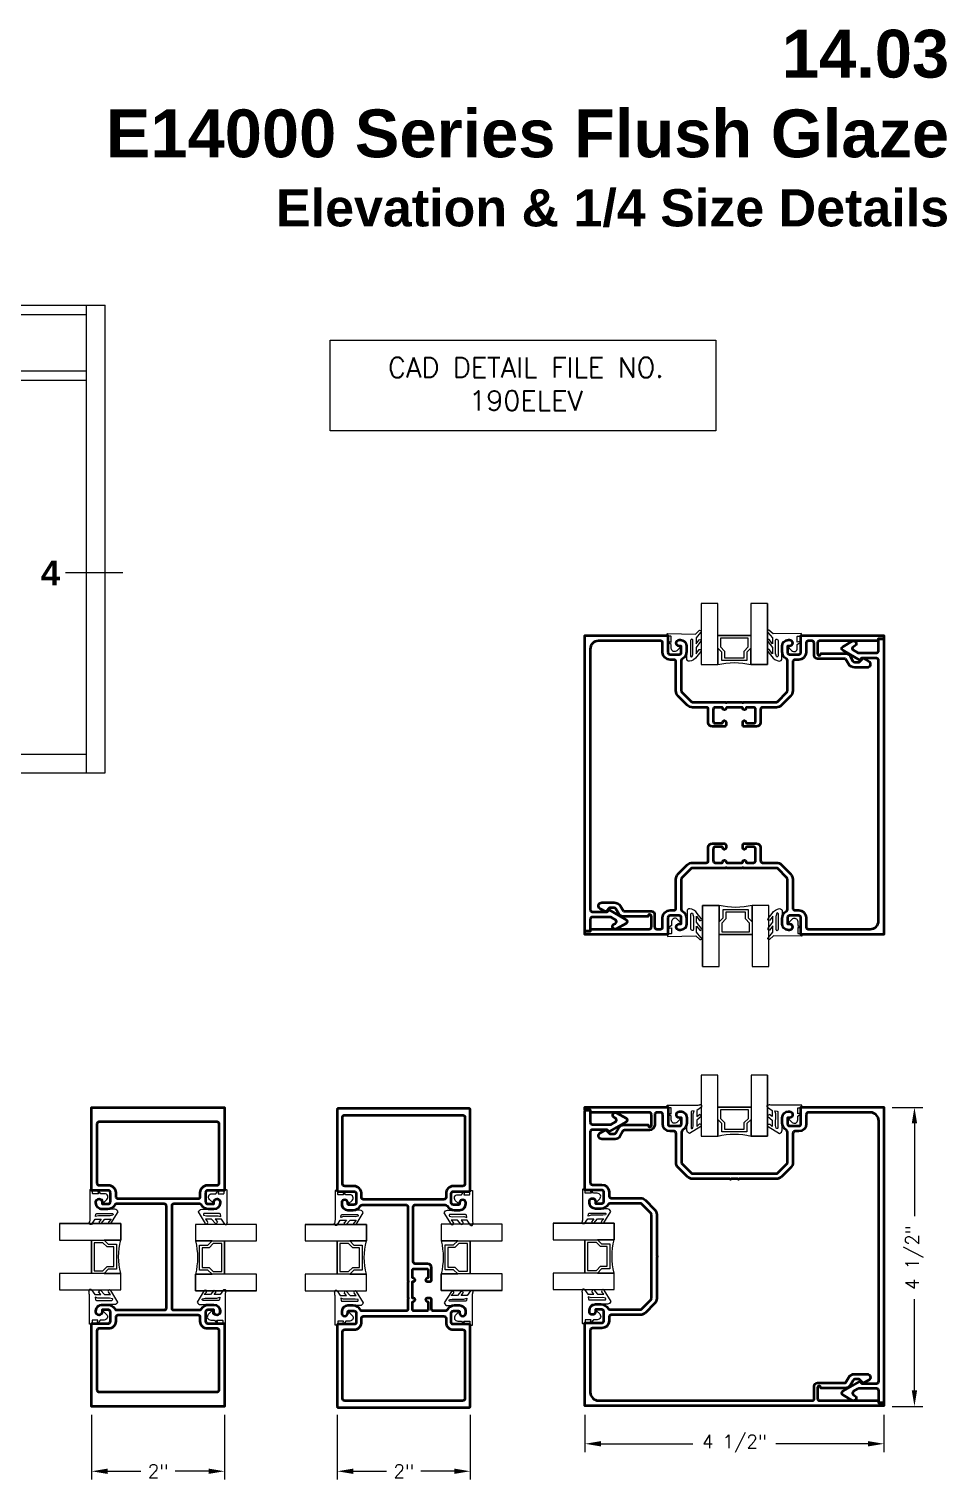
# Model space of a CAD drawing. Extents: x 0 to 63.4, y 0 to 11.8.
# Drawn here: x 3.91 to 7.37, y 5.76 to 11.22 of the extents above; entities that cross this region are included whole.
import ezdxf
from ezdxf.enums import TextEntityAlignment as Align

# ---------------------------------------------------------------- set-up
doc = ezdxf.new("R2010")
doc.units = 0
doc.header["$MEASUREMENT"] = 0
doc.layers.get('Defpoints').update_dxf_attribs({"linetype": 'CONTINUOUS'})
for name, color, linetype in [('R-Anno-Dims', 3, 'CONTINUOUS'), ('R-Anno-Text', 6, 'CONTINUOUS'), ('R-Det2', 2, 'CONTINUOUS'), ('R-Otln', 1, 'CONTINUOUS'), ('R-Pat1', 5, 'CONTINUOUS'), ('TITLE', 7, 'CONTINUOUS')]:
    doc.layers.add(name, color=color, linetype=linetype)
doc.styles.get("Standard").update_dxf_attribs({"font": 'simplex'})
doc.styles.add('style1', font='arialbd.ttf')
doc.dimstyles.new('1-4size', dxfattribs={"dimtxt": 0.05, "dimasz": 0.06, "dimexe": 0.03125, "dimexo": 0.03125, "dimgap": 0.03125, "dimtad": 0, "dimdec": 5, "dimlfac": 4, "dimzin": 4, "dimdsep": 46, "dimlunit": 5, "dimtxsty": 'Standard', "dimcen": 0, "dimclrd": 256, "dimclre": 256, "dimclrt": 256, "dimadec": 0, "dimazin": 1, "dimtfac": 1, "dimtdec": 5, "dimtofl": 0, "dimtmove": 0, "dimatfit": 3, "dimfxl": 1, "dimfrac": 2, "dimtolj": 1, "dimtzin": 4, "dimarcsym": 0})

# ---------------------------------------------------------------- blocks, each defined once
blk = doc.blocks.new('*D181')
at = {"layer": 'Defpoints', "color": 0, "transparency": 16777216}
for p in [(5.0729, 6.0359), (5.5729, 6.0359), (5.5729, 5.7917)]:
    blk.add_point(p, dxfattribs=at)
at = {"layer": 'R-Anno-Dims', "lineweight": -2, "transparency": 16777216}
for p, q in [((5.0729, 6.0046), (5.0729, 5.7604)), ((5.5729, 6.0046), (5.5729, 5.7604)), ((5.1329, 5.7917), (5.2583, 5.7917)), ((5.5129, 5.7917), (5.3875, 5.7917))]:
    blk.add_line(p, q, dxfattribs=at)
at = {"layer": 'R-Anno-Dims', "transparency": 16777216}
for points in [[(5.1329, 5.8017), (5.1329, 5.7817), (5.0729, 5.7917)], [(5.5129, 5.8017), (5.5129, 5.7817), (5.5729, 5.7917)]]:
    blk.add_solid(points, dxfattribs=at)
at = {"layer": 'R-Anno-Dims', "transparency": 16777216, "insert": (5.3229, 5.7917), "char_height": 0.05, "attachment_point": 5}
blk.add_mtext('\\A1;2"', dxfattribs=at)
blk = doc.blocks.new('*D182')
at = {"layer": 'Defpoints', "color": 0, "transparency": 16777216}
for p in [(4.1485, 6.0359), (4.6485, 6.0359), (4.6485, 5.7917)]:
    blk.add_point(p, dxfattribs=at)
at = {"layer": 'R-Anno-Dims', "lineweight": -2, "transparency": 16777216}
for p, q in [((4.1485, 6.0046), (4.1485, 5.7604)), ((4.6485, 6.0046), (4.6485, 5.7604)), ((4.2085, 5.7917), (4.334, 5.7917)), ((4.5885, 5.7917), (4.4631, 5.7917))]:
    blk.add_line(p, q, dxfattribs=at)
at = {"layer": 'R-Anno-Dims', "transparency": 16777216}
for points in [[(4.2085, 5.8017), (4.2085, 5.7817), (4.1485, 5.7917)], [(4.5885, 5.8017), (4.5885, 5.7817), (4.6485, 5.7917)]]:
    blk.add_solid(points, dxfattribs=at)
at = {"layer": 'R-Anno-Dims', "transparency": 16777216, "insert": (4.3985, 5.7917), "char_height": 0.05, "attachment_point": 5}
blk.add_mtext('\\A1;2"', dxfattribs=at)
blk = doc.blocks.new('*D189')
at = {"layer": 'Defpoints', "color": 0, "transparency": 16777216}
for p in [(7.1294, 7.1609), (7.2443, 7.1609), (7.1294, 6.0359)]:
    blk.add_point(p, dxfattribs=at)
at = {"layer": 'R-Anno-Dims', "lineweight": -2, "transparency": 16777216}
for p, q in [((7.1607, 7.1609), (7.2755, 7.1609)), ((7.2443, 7.1009), (7.2443, 6.7522)), ((7.2443, 6.0959), (7.2443, 6.4397)), ((7.1607, 6.0359), (7.2755, 6.0359))]:
    blk.add_line(p, q, dxfattribs=at)
at = {"layer": 'R-Anno-Dims', "transparency": 16777216}
for points in [[(7.2343, 7.1009), (7.2543, 7.1009), (7.2443, 7.1609)], [(7.2343, 6.0959), (7.2543, 6.0959), (7.2443, 6.0359)]]:
    blk.add_solid(points, dxfattribs=at)
at = {"layer": 'R-Anno-Dims', "transparency": 16777216, "insert": (7.2443, 6.5959), "char_height": 0.05, "attachment_point": 5, "rotation": 90}
blk.add_mtext('\\A1;4 1/2"', dxfattribs=at)
blk = doc.blocks.new('*D190')
at = {"layer": 'Defpoints', "color": 0, "transparency": 16777216}
for p in [(6.0047, 6.0359), (7.1294, 6.0359), (7.1294, 5.8951)]:
    blk.add_point(p, dxfattribs=at)
at = {"layer": 'R-Anno-Dims', "lineweight": -2, "transparency": 16777216}
for p, q in [((6.0047, 6.0046), (6.0047, 5.8639)), ((7.1294, 6.0046), (7.1294, 5.8639)), ((6.0647, 5.8951), (6.4108, 5.8951)), ((7.0694, 5.8951), (6.7233, 5.8951))]:
    blk.add_line(p, q, dxfattribs=at)
at = {"layer": 'R-Anno-Dims', "transparency": 16777216}
for points in [[(6.0647, 5.9051), (6.0647, 5.8851), (6.0047, 5.8951)], [(7.0694, 5.9051), (7.0694, 5.8851), (7.1294, 5.8951)]]:
    blk.add_solid(points, dxfattribs=at)
at = {"layer": 'R-Anno-Dims', "transparency": 16777216, "insert": (6.5671, 5.8951), "char_height": 0.05, "attachment_point": 5}
blk.add_mtext('\\A1;4 1/2"', dxfattribs=at)
blk = doc.blocks.new('Door elevation')
at = {"layer": 'R-Otln'}
for p, q in [((101.0679, -1.628), (101.0679, 0.132)), ((101.0679, 0.132), (104.4078, 0.132)), ((101.1031, -1.628), (101.1031, 0.132)), ((101.9117, -1.628), (101.9117, 0.132)), ((101.9469, -1.628), (101.9469, 0.132)), ((102.7906, -1.628), (102.7906, 0.132)), ((102.8258, -1.628), (102.8258, 0.132)), ((103.4586, -1.628), (103.4586, 0.132)), ((103.4937, -1.628), (103.4937, 0.132)), ((104.3375, -1.628), (104.3375, 0.132)), ((104.4078, -1.628), (104.4078, 0.132)), ((101.1031, 0.0968), (101.9117, 0.0968)), ((101.9469, 0.0968), (102.7906, 0.0968)), ((102.8258, 0.0968), (103.4586, 0.0968)), ((103.4937, 0.0968), (104.3375, 0.0968)), ((101.1031, -0.1141), (101.9117, -0.1141)), ((101.1031, -0.1493), (101.9117, -0.1493)), ((101.9469, -0.1141), (102.7906, -0.1141)), ((101.9469, -0.1493), (102.7906, -0.1493)), ((102.8258, -0.1141), (103.4586, -0.1141)), ((102.8258, -0.1493), (103.4586, -0.1493)), ((102.828, -0.1515), (103.4575, -0.1515)), ((102.828, -1.628), (102.828, -0.1515)), ((102.8653, -1.628), (102.8653, -0.1515)), ((103.4201, -0.7964), (103.4201, -0.1515)), ((103.4575, -1.628), (103.4575, -0.1515)), ((103.4937, -0.1141), (104.3375, -0.1141)), ((103.4937, -0.1493), (104.3375, -0.1493)), ((102.8653, -0.1888), (103.4201, -0.1888)), ((102.8741, -1.5577), (102.8741, -0.1888)), ((102.8741, -0.1976), (103.4113, -0.1976)), ((103.4113, -0.7964), (103.4113, -0.1888)), ((103.4388, -0.7964), (103.4036, -0.7964)), ((103.4388, -0.8139), (103.4036, -0.8139)), ((103.4113, -0.937), (103.4113, -0.8139)), ((103.4201, -0.937), (103.4201, -0.8139)), ((103.3773, -0.8227), (103.3773, -0.9282)), ((103.3948, -0.8227), (103.3948, -0.9282)), ((103.4388, -0.937), (103.4036, -0.937)), ((103.4388, -0.9546), (103.4036, -0.9546)), ((103.4113, -1.5577), (103.4113, -0.9546)), ((103.4201, -1.628), (103.4201, -0.9546)), ((102.8653, -1.5577), (103.4201, -1.5577)), ((102.8741, -1.5489), (103.4113, -1.5489)), ((103.4937, -1.5577), (104.3375, -1.5577)), ((101.0679, -1.628), (102.8258, -1.628)), ((101.1031, -1.5929), (101.9117, -1.5929)), ((101.9469, -1.5929), (102.7906, -1.5929)), ((102.828, -1.628), (103.4575, -1.628)), ((103.4586, -1.628), (104.4078, -1.628))]:
    blk.add_line(p, q, dxfattribs=at)
for centre, radius, start, end in [((103.4036, -0.8227), 0.0264, 90, 180), ((103.4036, -0.8227), 0.00879, 90, 180), ((103.4388, -0.8051), 0.00879, 270, 90), ((103.4036, -0.9282), 0.0264, 180, 270), ((103.4036, -0.9282), 0.00879, 180, 270), ((103.4388, -0.9458), 0.00879, 270, 90)]:
    blk.add_arc(centre, radius, start, end, dxfattribs=at)
blk = doc.blocks.new('P2728 compress')
at = {"layer": 'R-Det2'}
blk.add_lwpolyline([(176.266, 42.927), (176.372, 42.753, -0.301952), (176.324, 42.713), (176.124, 42.713, 0.414214), (176.044, 42.633), (176.044, 42.594, 0.388879), (176.081, 42.554), (176.097, 42.553, 0.440011), (176.14, 42.593), (176.14, 42.607, -0.668179), (176.157, 42.614), (176.206, 42.566, -0.668179), (176.17, 42.48), (176.111, 42.48), (176.083, 42.441, -0.836323), (176.069, 42.447), (176.078, 42.48), (175.994, 42.48, 0.414214), (175.988, 42.474), (175.988, 42.424, -0.414214), (175.982, 42.418), (175.954, 42.418, -0.414214), (175.948, 42.424), (175.948, 42.862, 0.083245), (175.94, 42.911), (175.94, 42.911)], format="xyb", dxfattribs=at)
for points in [[(175.978, 42.937), (176.028, 42.864), (176.119, 42.864), (176.088, 42.905)], [(176.117, 42.931), (176.175, 42.864), (176.267, 42.864), (176.235, 42.902)]]:
    blk.add_lwpolyline(points, dxfattribs=at)
at = {"layer": 'R-Det2', "lineweight": 25}
blk.add_lwpolyline([(176.039, 42.79, 0.372312), (176.054, 42.778), (176.284, 42.778, 0.668179), (176.295, 42.803), (176.252, 42.812), (176.078, 42.811), (176.034, 42.824)], format="xyb", close=True, dxfattribs=at)
at = {"layer": 'R-Det2', "ltscale": 0.1}
for centre, radius, start, end in [((175.962, 42.92), 0.0237, 22.2345, 202.2345), ((176.117, 42.901), 0.0297, 90, 171.5397), ((176.251, 42.914), 0.0199, 40.2978, 220.2978)]:
    blk.add_arc(centre, radius, start, end, dxfattribs=at)

msp = doc.modelspace()

# ---------------------------------------------------------------- linework, layer by layer
at = {"layer": 'R-Anno-Text'}
msp.add_line((4.266221, 9.173139), (4.0498867, 9.173139), dxfattribs=at)
msp.add_lwpolyline([(5.0459858, 10.0489984), (6.4974657, 10.0489984), (6.4974657, 9.7069356), (5.0459858, 9.7069356)], close=True, dxfattribs=at)
at = {"layer": 'R-Det2'}
for points in [[(6.6916196, 9.0571022), (6.6291196, 9.0571022), (6.6291196, 8.8273021), (6.6916196, 8.8273021), (6.6916196, 9.0571022), (6.6916196, 8.8273021), (6.6291196, 8.8273021), (6.6291196, 8.8898021), (6.6136196, 8.8743021), (6.6136196, 8.8430521), (6.5196196, 8.8430521), (6.5196196, 8.8743021), (6.5041196, 8.8898021), (6.5041196, 8.9368021), (6.6291196, 8.9368021), (6.5041196, 8.9368021), (6.5041196, 9.0571022), (6.4416196, 9.0571022), (6.4416196, 8.8273021), (6.5041196, 8.8273021), (6.5041196, 8.8898021), (6.5041196, 8.8273021, -0.123310184), (6.6291196, 8.8273021, 1.56900442)], [(6.4468184, 7.6915945), (6.5093184, 7.6915944), (6.5093184, 7.9213946), (6.4468184, 7.9213946), (6.4468184, 7.6915944), (6.4468184, 7.9213946), (6.5093184, 7.9213946), (6.5093184, 7.8588946), (6.5248184, 7.8743946), (6.5248184, 7.9056446), (6.6188184, 7.9056446), (6.6188184, 7.8743946), (6.6343184, 7.8588946), (6.6343184, 7.8118946), (6.5093184, 7.8118946), (6.6343184, 7.8118946), (6.6343184, 7.6915944), (6.6968184, 7.6915944), (6.6968184, 7.9213946), (6.6343184, 7.9213946), (6.6343184, 7.8588946), (6.6343184, 7.9213946, -0.123310184), (6.5093184, 7.9213946, 1.56900442)], [(6.6918684, 7.2826893), (6.6293684, 7.2826893), (6.6293684, 7.0528892), (6.6918684, 7.0528892), (6.6918684, 7.2826893), (6.6918684, 7.0528892), (6.6293684, 7.0528892), (6.6293684, 7.1153892), (6.6138684, 7.0998892), (6.6138684, 7.0686392), (6.5198684, 7.0686392), (6.5198684, 7.0998892), (6.5043684, 7.1153892), (6.5043684, 7.1623892), (6.6293684, 7.1623892), (6.5043684, 7.1623892), (6.5043684, 7.2826893), (6.4418684, 7.2826893), (6.4418684, 7.0528892), (6.5043684, 7.0528892), (6.5043684, 7.1153892), (6.5043684, 7.0528892, -0.123310184), (6.6293684, 7.0528892, 1.56900442)], [(4.0281178, 6.7239954), (4.0281178, 6.6614954), (4.2579179, 6.6614954), (4.2579179, 6.7239954), (4.0281178, 6.7239954), (4.2579179, 6.7239954), (4.2579179, 6.6614954), (4.1954179, 6.6614954), (4.2109179, 6.6459954), (4.2421679, 6.6459954), (4.2421679, 6.5519954), (4.2109179, 6.5519954), (4.1954179, 6.5364954), (4.1484179, 6.5364954), (4.1484179, 6.6614954), (4.1484179, 6.5364954), (4.0281178, 6.5364954), (4.0281178, 6.4739954), (4.2579179, 6.4739954), (4.2579179, 6.5364954), (4.1954179, 6.5364954), (4.2579179, 6.5364954, -0.123310184), (4.2579179, 6.6614954, 1.56900442)], [(4.768968, 6.4708354), (4.7689681, 6.5333354), (4.5391679, 6.5333354), (4.5391679, 6.4708354), (4.7689681, 6.4708354), (4.5391679, 6.4708354), (4.5391679, 6.5333354), (4.6016679, 6.5333354), (4.5861679, 6.5488354), (4.5549179, 6.5488354), (4.5549179, 6.6428354), (4.5861679, 6.6428354), (4.6016679, 6.6583354), (4.6486679, 6.6583354), (4.6486679, 6.5333354), (4.6486679, 6.6583354), (4.7689681, 6.6583354), (4.7689681, 6.7208354), (4.5391679, 6.7208354), (4.5391679, 6.6583354), (4.6016679, 6.6583354), (4.5391679, 6.6583354, -0.123310184), (4.5391679, 6.5333354, 1.56900442)], [(4.9524636, 6.7208351), (4.9524636, 6.6583351), (5.1822637, 6.6583351), (5.1822637, 6.7208351), (4.9524636, 6.7208351), (5.1822637, 6.7208351), (5.1822637, 6.6583351), (5.1197637, 6.6583351), (5.1352637, 6.6428351), (5.1665137, 6.6428351), (5.1665137, 6.5488351), (5.1352637, 6.5488351), (5.1197637, 6.5333351), (5.0727637, 6.5333351), (5.0727637, 6.6583351), (5.0727637, 6.5333351), (4.9524636, 6.5333351), (4.9524636, 6.4708351), (5.1822637, 6.4708351), (5.1822637, 6.5333351), (5.1197637, 6.5333351), (5.1822637, 6.5333351, -0.123310184), (5.1822637, 6.6583351, 1.56900442)], [(5.6933138, 6.4716533), (5.6933139, 6.5341533), (5.4635137, 6.5341533), (5.4635137, 6.4716533), (5.6933139, 6.4716533), (5.4635137, 6.4716533), (5.4635137, 6.5341533), (5.5260137, 6.5341533), (5.5105137, 6.5496533), (5.4792637, 6.5496533), (5.4792637, 6.6436533), (5.5105137, 6.6436533), (5.5260137, 6.6591533), (5.5730137, 6.6591533), (5.5730137, 6.5341533), (5.5730137, 6.6591533), (5.6933139, 6.6591533), (5.6933139, 6.7216533), (5.4635137, 6.7216533), (5.4635137, 6.6591533), (5.5260137, 6.6591533), (5.4635137, 6.6591533, -0.123310184), (5.4635137, 6.5341533, 1.56900442)], [(5.8844579, 6.7252778), (5.8844578, 6.6627778), (6.114258, 6.6627778), (6.114258, 6.7252778), (5.8844578, 6.7252778), (6.114258, 6.7252778), (6.114258, 6.6627778), (6.051758, 6.6627778), (6.067258, 6.6472778), (6.098508, 6.6472778), (6.098508, 6.5532778), (6.067258, 6.5532778), (6.051758, 6.5377778), (6.004758, 6.5377778), (6.004758, 6.6627778), (6.004758, 6.5377778), (5.8844578, 6.5377778), (5.8844578, 6.4752778), (6.114258, 6.4752778), (6.114258, 6.5377778), (6.051758, 6.5377778), (6.114258, 6.5377778, -0.123310184), (6.114258, 6.6627778, 1.56900442)]]:
    msp.add_lwpolyline(points, format="xyb", dxfattribs=at)
for points in [[(6.3574691, 8.8961485), (6.3609678, 8.8961485, -0.668178638), (6.3627356, 8.8918807), (6.35067, 8.8798151, -0.668178638), (6.3293311, 8.8886539), (6.3293311, 8.9033664), (6.3194224, 8.9104013, -0.836323417), (6.3210979, 8.913964), (6.3293311, 8.9117579), (6.3293311, 8.9327263, 0.414213562), (6.3278311, 8.9342263), (6.3153311, 8.9342263, -0.414213562), (6.3138311, 8.9357263), (6.3138311, 8.9427263, -0.414213562), (6.3153311, 8.9442263), (6.4199473, 8.9424974, 0.163037879), (6.4199473, 8.9424974), (6.4359264, 8.9565834, -0.886657652), (6.4397802, 8.948564), (6.4224624, 8.9281388), (6.4224624, 8.9053633), (6.4348296, 8.921325, -0.948513471), (6.4398818, 8.9139382), (6.4224624, 8.8913039), (6.4224624, 8.8683504), (6.4347699, 8.8841118, -0.958754735), (6.4401989, 8.8769916), (6.4253856, 8.8580911, -0.22622008), (6.3974058, 8.8401485, -0.414213562), (6.3874058, 8.8501485), (6.3874058, 8.9001485, 0.414213562), (6.3674058, 8.9201485), (6.3578191, 8.9201485, 0.388878732), (6.3478571, 8.91102), (6.3475072, 8.90702, 0.440010531)], [(6.7755094, 8.8963725), (6.7720107, 8.8963725, 0.668178638), (6.7702429, 8.8921048), (6.7823085, 8.8800391, 0.668178638), (6.8036474, 8.888878), (6.8036474, 8.9035904), (6.8135561, 8.9106254, 0.836323417), (6.8118806, 8.914188), (6.8036474, 8.9119819), (6.8036474, 8.9329503, -0.414213562), (6.8051474, 8.9344503), (6.8176474, 8.9344503, 0.414213562), (6.8191474, 8.9359503), (6.8191474, 8.9429503, 0.414213562), (6.8176474, 8.9444503), (6.7130312, 8.9427215, -0.163037879), (6.7130312, 8.9427215), (6.6970521, 8.9568074, 0.886657652), (6.6931983, 8.948788), (6.7105161, 8.9283628), (6.7105161, 8.9055873), (6.6981489, 8.921549, 0.948513471), (6.6930967, 8.9141622), (6.7105161, 8.8915279), (6.7105161, 8.8685744), (6.6982086, 8.8843359, 0.958754735), (6.6927796, 8.8772156), (6.7075929, 8.8583151, 0.22622008), (6.7355727, 8.8403725, 0.414213562), (6.7455727, 8.8503725), (6.7455727, 8.9003725, -0.414213562), (6.7655727, 8.9203725), (6.7751594, 8.9203725, -0.388878732), (6.7851214, 8.9112441), (6.7854713, 8.9072441, -0.440010531)], [(6.3589011, 7.8529451), (6.3623997, 7.8529451, 0.668178638), (6.3641675, 7.8572128), (6.3521019, 7.8692784, 0.668178638), (6.3307631, 7.8604396), (6.3307631, 7.8457272), (6.3208544, 7.8386922, 0.836323417), (6.3225298, 7.8351296), (6.3307631, 7.8373357), (6.3307631, 7.8163673, -0.414213562), (6.3292631, 7.8148673), (6.3167631, 7.8148673, 0.414213562), (6.3152631, 7.8133673), (6.3152631, 7.8063673, 0.414213562), (6.3167631, 7.8048673), (6.4213792, 7.8065961, -0.163037879), (6.4213792, 7.8065961), (6.4373583, 7.7925102, 0.886657652), (6.4412121, 7.8005296), (6.4238944, 7.8209548), (6.4238944, 7.8437303), (6.4362615, 7.8277686, 0.948513471), (6.4413137, 7.8351554), (6.4238944, 7.8577897), (6.4238944, 7.8807432), (6.4362018, 7.8649817, 0.958754735), (6.4416308, 7.872102), (6.4268176, 7.8910025, 0.22622008), (6.3988377, 7.9089451, 0.414213562), (6.3888377, 7.8989451), (6.3888377, 7.8489451, -0.414213562), (6.3688377, 7.8289451), (6.359251, 7.8289451, -0.388878732), (6.3492891, 7.8380735), (6.3489391, 7.8420735, -0.440010531)], [(6.7769413, 7.8531691), (6.7734426, 7.8531691, -0.668178638), (6.7716748, 7.8574369), (6.7837404, 7.8695025, -0.668178638), (6.8050793, 7.8606637), (6.8050793, 7.8459512), (6.814988, 7.8389163, -0.836323417), (6.8133125, 7.8353536), (6.8050793, 7.8375597), (6.8050793, 7.8165913, 0.414213562), (6.8065793, 7.8150913), (6.8190793, 7.8150913, -0.414213562), (6.8205793, 7.8135913), (6.8205793, 7.8065913, -0.414213562), (6.8190793, 7.8050913), (6.7144631, 7.8068202, 0.163037879), (6.7144631, 7.8068202), (6.698484, 7.7927342, -0.886657652), (6.6946302, 7.8007536), (6.711948, 7.8211788), (6.711948, 7.8439543), (6.6995808, 7.8279926, -0.948513471), (6.6945286, 7.8353794), (6.711948, 7.8580137), (6.711948, 7.8809672), (6.6996405, 7.8652058, -0.958754735), (6.6942116, 7.872326), (6.7090248, 7.8912265, -0.22622008), (6.7370046, 7.9091691, -0.414213562), (6.7470046, 7.8991691), (6.7470046, 7.8491691, 0.414213562), (6.7670046, 7.8291691), (6.7765913, 7.8291691, 0.388878732), (6.7865533, 7.8382976), (6.7869032, 7.8422976, 0.440010531)]]:
    msp.add_lwpolyline(points, format="xyb", close=True, dxfattribs=at)
at = {"layer": 'R-Det2', "lineweight": 25}
for points in [[(6.4048261, 8.9214189, 0.372311819), (6.4016185, 8.9177083), (6.4016185, 8.8601485, 0.668178638), (6.4080202, 8.8574968), (6.4100018, 8.8659764, 0.198912367), (6.4111001, 8.868628), (6.4111001, 8.9189478, 0.457394721), (6.4068077, 8.9226584)], [(6.7281524, 8.9216429, -0.372311819), (6.73136, 8.9179323), (6.73136, 8.8603725, -0.668178638), (6.7249583, 8.8577209), (6.7229767, 8.8662004, -0.198912367), (6.7218784, 8.8688521), (6.7218784, 8.9191718, -0.457394721), (6.7261708, 8.9228824)], [(6.4062581, 7.8276747, -0.372311819), (6.4030505, 7.8313853), (6.4030505, 7.8889451, -0.668178638), (6.4094521, 7.8915967), (6.4114337, 7.8831172, -0.198912367), (6.412532, 7.8804655), (6.412532, 7.8301457, -0.457394721), (6.4082396, 7.8264352)], [(6.7295843, 7.8278987, 0.372311819), (6.7327919, 7.8316093), (6.7327919, 7.8891691, 0.668178638), (6.7263902, 7.8918208), (6.7244087, 7.8833412, 0.198912367), (6.7233103, 7.8806896), (6.7233103, 7.8303698, 0.457394721), (6.7276027, 7.8266592)]]:
    msp.add_lwpolyline(points, format="xyb", close=True, dxfattribs=at)
at = {"layer": 'R-Det2'}
for points in [[(6.6191196, 8.9268021), (6.5141196, 8.9268021), (6.5141196, 8.8939442), (6.5296196, 8.8784442), (6.5296196, 8.8530521), (6.6036196, 8.8530521), (6.6036196, 8.8784442), (6.6191196, 8.8939442), (6.6191196, 8.9268021)], [(6.5193184, 7.8218946), (6.6243184, 7.8218946), (6.6243184, 7.8547524), (6.6088184, 7.8702524), (6.6088184, 7.8956446), (6.5348184, 7.8956446), (6.5348184, 7.8702524), (6.5193184, 7.8547524), (6.5193184, 7.8218946)], [(6.6193684, 7.1523892), (6.5143684, 7.1523892), (6.5143684, 7.1195313), (6.5298684, 7.1040313), (6.5298684, 7.0786392), (6.6038684, 7.0786392), (6.6038684, 7.1040313), (6.6193684, 7.1195313), (6.6193684, 7.1523892)], [(4.1584179, 6.6514954), (4.1584179, 6.5464954), (4.1912758, 6.5464954), (4.2067758, 6.5619954), (4.2321679, 6.5619954), (4.2321679, 6.6359954), (4.2067758, 6.6359954), (4.1912758, 6.6514954), (4.1584179, 6.6514954)], [(4.6386679, 6.5433354), (4.6386679, 6.6483354), (4.6058101, 6.6483354), (4.5903101, 6.6328354), (4.5649179, 6.6328354), (4.5649179, 6.5588354), (4.5903101, 6.5588354), (4.6058101, 6.5433354), (4.6386679, 6.5433354)], [(5.0827637, 6.6483351), (5.0827637, 6.5433351), (5.1156216, 6.5433351), (5.1311216, 6.5588351), (5.1565137, 6.5588351), (5.1565137, 6.6328351), (5.1311216, 6.6328351), (5.1156216, 6.6483351), (5.0827637, 6.6483351)], [(5.5630137, 6.5441533), (5.5630137, 6.6491533), (5.5301559, 6.6491533), (5.5146559, 6.6336533), (5.4892637, 6.6336533), (5.4892637, 6.5596533), (5.5146559, 6.5596533), (5.5301559, 6.5441533), (5.5630137, 6.5441533)], [(6.014758, 6.6527778), (6.014758, 6.5477778), (6.0476158, 6.5477778), (6.0631158, 6.5632778), (6.088508, 6.5632778), (6.088508, 6.6372778), (6.0631158, 6.6372778), (6.0476158, 6.6527778), (6.014758, 6.6527778)]]:
    msp.add_lwpolyline(points, dxfattribs=at)
at = {"layer": 'R-Otln', "lineweight": 50}
for points in [[(6.9846432, 8.849552), (6.8794011, 8.849677, -0.414213562), (6.8669011, 8.862177), (6.8669011, 8.908927, 0.414213562), (6.8591511, 8.916677), (6.8446511, 8.916677, 0.414213562), (6.8369011, 8.908927), (6.8369011, 8.873427, -0.414213562), (6.8091511, 8.845677), (6.7944011, 8.845677, 0.414213562), (6.7866511, 8.837927), (6.7866511, 8.7286371, -0.198912367), (6.7785233, 8.7090149), (6.7443132, 8.6748048, -0.198912367), (6.724691, 8.666677), (6.6729636, 8.666677, 0.414213562), (6.6651511, 8.6588645), (6.6651511, 8.609677, -0.414213562), (6.6496511, 8.594177), (6.6059011, 8.594177, -0.414213562), (6.5981511, 8.601927), (6.5981511, 8.610427, -0.414213562), (6.6044011, 8.616677, -0.414213562), (6.6106511, 8.610427, 0.414213562), (6.6144011, 8.606677), (6.6386511, 8.606677, 0.414213562), (6.6464011, 8.614427), (6.6464011, 8.658927, 0.414213562), (6.6386511, 8.666677), (6.6144011, 8.666677, 0.414213562), (6.6106511, 8.662927, -0.414213562), (6.6044011, 8.656677, -0.414213562), (6.5981511, 8.662927, 0.414213562), (6.5944011, 8.666677), (6.5394011, 8.666677, 0.414213562), (6.5356511, 8.662927), (6.5356511, 8.662927, -0.414213562), (6.5294011, 8.656677, -0.414213562), (6.5231511, 8.662927, 0.414213562), (6.5194011, 8.666677), (6.4951511, 8.666677, 0.414213562), (6.4874011, 8.658927), (6.4874011, 8.614427, 0.414213562), (6.4951511, 8.606677), (6.5194011, 8.606677, 0.414213562), (6.5231511, 8.610427, -0.414213562), (6.5294011, 8.616677, -0.414213562), (6.5356511, 8.610427), (6.5356511, 8.601927, -0.414213562), (6.5279011, 8.594177), (6.4841511, 8.594177, -0.414213562), (6.4686511, 8.609677), (6.4686511, 8.6588645, 0.414213562), (6.4608386, 8.666677), (6.4091113, 8.666677, -0.198912367), (6.3894891, 8.6748048), (6.3552789, 8.7090149, -0.198912367), (6.3471511, 8.7286371), (6.3471511, 8.837927, 0.414213562), (6.3394011, 8.845677), (6.3246511, 8.845677, -0.414213562), (6.2969011, 8.873427), (6.2969011, 8.908927, 0.414213562), (6.2891511, 8.916677), (6.0556511, 8.916677, 0.414213562), (6.0244011, 8.885427), (6.0244011, 7.9048903, 0.414213562), (6.0321511, 7.8971403), (6.0884011, 7.8971403), (6.0954011, 7.9041403), (6.1593693, 7.8672083, -0.577350269), (6.1593693, 7.8537849), (6.1235563, 7.8331082, -0.414213562), (6.109896, 7.8367685, -0.414213562), (6.1135563, 7.8504288), (6.1193693, 7.8537849, 0.577350269), (6.1193693, 7.8672083), (6.1039649, 7.876102, 0.131652498), (6.1000899, 7.8771403), (6.0321511, 7.8771403, 0.414213562), (6.0244011, 7.8693903), (6.0244011, 7.828613, -0.388878732), (6.020978, 7.8248773), (6.008478, 7.8237837, -0.440010531), (6.0044011, 7.8275194), (6.0044011, 8.936677), (6.3169011, 8.936677), (6.3169011, 8.873427, 0.414213562), (6.3246511, 8.865677), (6.3594011, 8.865677, 0.414213562), (6.3671511, 8.873427), (6.3671511, 8.896927), (6.3596511, 8.896927, -0.414213562), (6.3481511, 8.908427), (6.3481511, 8.908677, -0.414213562), (6.3596511, 8.920177), (6.3639011, 8.920177, -0.414213562), (6.3871511, 8.896927), (6.3871511, 8.876927, -0.271903129), (6.3711255, 8.8496363, 0.271903129), (6.3671511, 8.8428682), (6.3671511, 8.7286371, 0.198912367), (6.3694211, 8.7231571), (6.4036312, 8.6889469, 0.198912367), (6.4091113, 8.686677), (6.5331511, 8.686677), (6.5356511, 8.684177), (6.5381511, 8.686677), (6.5956511, 8.686677), (6.5981511, 8.684177), (6.6006511, 8.686677), (6.724691, 8.686677, 0.198912367), (6.7301711, 8.6889469), (6.7643812, 8.7231571, 0.198912367), (6.7666511, 8.7286371), (6.7666511, 8.8428682, 0.271903129), (6.7626768, 8.8496363, -0.271903129), (6.7466511, 8.876927), (6.7466511, 8.896927, -0.414213562), (6.7699011, 8.920177), (6.7741511, 8.920177, -0.414213562), (6.7856511, 8.908677), (6.7856511, 8.908427, -0.414213562), (6.7741511, 8.896927), (6.7666511, 8.896927), (6.7666511, 8.873427, 0.414213562), (6.7744011, 8.865677), (6.8091511, 8.865677, 0.414213562), (6.8169011, 8.873427), (6.8169011, 8.936677), (7.1294011, 8.936677), (7.1294011, 8.924927), (7.1081511, 8.924927), (7.1081511, 8.916677), (6.8871511, 8.916677, 0.414213562), (6.8794011, 8.908927), (6.8794011, 8.868427, 1.106110134), (6.8917749, 8.869677), (6.9844267, 8.869677, -0.267949192), (7.0019637, 8.859552), (7.0130565, 8.8403386, 0.267949192), (7.0197682, 8.8364636), (7.0364011, 8.8364636), (7.0511511, 8.8512136), (7.0718234, 8.8399372, -0.776995411), (7.0658375, 8.8164636), (7.0197682, 8.8164636, -0.267949192), (6.995736, 8.8303386)], [(6.1491591, 7.8991444), (6.2544011, 7.8990194, -0.414213562), (6.2669011, 7.8865194), (6.2669011, 7.8397694, 0.414213562), (6.2746511, 7.8320194), (6.2891511, 7.8320194, 0.414213562), (6.2969011, 7.8397694), (6.2969011, 7.8752694, -0.414213562), (6.3246511, 7.9030194), (6.3394011, 7.9030194, 0.414213562), (6.3471511, 7.9107694), (6.3471511, 8.0200592, -0.198912367), (6.3552789, 8.0396815), (6.3894891, 8.0738916, -0.198912367), (6.4091113, 8.0820194), (6.4608386, 8.0820194, 0.414213562), (6.4686511, 8.0898319), (6.4686511, 8.1390194, -0.414213562), (6.4841511, 8.1545194), (6.5279011, 8.1545194, -0.414213562), (6.5356511, 8.1467694), (6.5356511, 8.1382694, -0.414213562), (6.5294011, 8.1320194, -0.414213562), (6.5231511, 8.1382694, 0.414213562), (6.5194011, 8.1420194), (6.4951511, 8.1420194, 0.414213562), (6.4874011, 8.1342694), (6.4874011, 8.0897694, 0.414213562), (6.4951511, 8.0820194), (6.5194011, 8.0820194, 0.414213562), (6.5231511, 8.0857694, -0.414213562), (6.5294011, 8.0920194, -0.414213562), (6.5356511, 8.0857694, 0.414213562), (6.5394011, 8.0820194), (6.5944011, 8.0820194, 0.414213562), (6.5981511, 8.0857694), (6.5981511, 8.0857694, -0.414213562), (6.6044011, 8.0920194, -0.414213562), (6.6106511, 8.0857694, 0.414213562), (6.6144011, 8.0820194), (6.6386511, 8.0820194, 0.414213562), (6.6464011, 8.0897694), (6.6464011, 8.1342694, 0.414213562), (6.6386511, 8.1420194), (6.6144011, 8.1420194, 0.414213562), (6.6106511, 8.1382694, -0.414213562), (6.6044011, 8.1320194, -0.414213562), (6.5981511, 8.1382694), (6.5981511, 8.1467694, -0.414213562), (6.6059011, 8.1545194), (6.6496511, 8.1545194, -0.414213562), (6.6651511, 8.1390194), (6.6651511, 8.0898319, 0.414213562), (6.6729636, 8.0820194), (6.724691, 8.0820194, -0.198912367), (6.7443132, 8.0738916), (6.7785233, 8.0396815, -0.198912367), (6.7866511, 8.0200592), (6.7866511, 7.9107694, 0.414213562), (6.7944011, 7.9030194), (6.8091511, 7.9030194, -0.414213562), (6.8369011, 7.8752694), (6.8369011, 7.8397694, 0.414213562), (6.8446511, 7.8320194), (7.0781511, 7.8320194, 0.414213562), (7.1094011, 7.8632694), (7.1094011, 8.843806, 0.414213562), (7.1016511, 8.851556), (7.0454011, 8.851556), (7.0384011, 8.844556), (6.974433, 8.8814881, -0.577350269), (6.974433, 8.8949115), (7.010246, 8.9155881, -0.414213562), (7.0239062, 8.9119279, -0.414213562), (7.020246, 8.8982676), (7.014433, 8.8949115, 0.577350269), (7.014433, 8.8814881), (7.0298374, 8.8725943, 0.131652498), (7.0337124, 8.871556), (7.1016511, 8.871556, 0.414213562), (7.1094011, 8.879306), (7.1094011, 8.9200834, -0.388878732), (7.1128243, 8.9238191), (7.1253243, 8.9249127, -0.440010531), (7.1294011, 8.921177), (7.1294011, 7.8120194), (6.8169011, 7.8120194), (6.8169011, 7.8752694, 0.414213562), (6.8091511, 7.8830194), (6.7744011, 7.8830194, 0.414213562), (6.7666511, 7.8752694), (6.7666511, 7.8517694), (6.7741511, 7.8517694, -0.414213562), (6.7856511, 7.8402694), (6.7856511, 7.8400194, -0.414213562), (6.7741511, 7.8285194), (6.7699011, 7.8285194, -0.414213562), (6.7466511, 7.8517694), (6.7466511, 7.8717694, -0.271903129), (6.7626768, 7.8990601, 0.271903129), (6.7666511, 7.9058282), (6.7666511, 8.0200592, 0.198912367), (6.7643812, 8.0255393), (6.7301711, 8.0597495, 0.198912367), (6.724691, 8.0620194), (6.6006511, 8.0620194), (6.5981511, 8.0645194), (6.5956511, 8.0620194), (6.5381511, 8.0620194), (6.5356511, 8.0645194), (6.5331511, 8.0620194), (6.4091113, 8.0620194, 0.198912367), (6.4036312, 8.0597495), (6.3694211, 8.0255393, 0.198912367), (6.3671511, 8.0200592), (6.3671511, 7.9058282, 0.271903129), (6.3711255, 7.8990601, -0.271903129), (6.3871511, 7.8717694), (6.3871511, 7.8517694, -0.414213562), (6.3639011, 7.8285194), (6.3596511, 7.8285194, -0.414213562), (6.3481511, 7.8400194), (6.3481511, 7.8402694, -0.414213562), (6.3596511, 7.8517694), (6.3671511, 7.8517694), (6.3671511, 7.8752694, 0.414213562), (6.3594011, 7.8830194), (6.3246511, 7.8830194, 0.414213562), (6.3169011, 7.8752694), (6.3169011, 7.8120194), (6.0044011, 7.8120194), (6.0044011, 7.8237694), (6.0256511, 7.8237694), (6.0256511, 7.8320194), (6.2466511, 7.8320194, 0.414213562), (6.2544011, 7.8397694), (6.2544011, 7.8802694, 1.106110134), (6.2420274, 7.8790194), (6.1493756, 7.8790194, -0.267949192), (6.1318386, 7.8891444), (6.1207457, 7.9083578, 0.267949192), (6.1140341, 7.9122328), (6.0974011, 7.9122328), (6.0826511, 7.8974828), (6.0619788, 7.9087592, -0.776995411), (6.0679647, 7.9322328), (6.1140341, 7.9322328, -0.267949192), (6.1380663, 7.9183578)], [(4.449793, 6.7903564), (4.449793, 6.4063564, 0.412903226), (4.457543, 6.3986064), (4.554718, 6.3986064, 0.275138183), (4.561493, 6.4025814, -0.271842942), (4.588793, 6.4186064), (4.608793, 6.4186064, -0.412903226), (4.632043, 6.3953564), (4.632043, 6.3912314, -1), (4.608793, 6.3912314), (4.608793, 6.3986064), (4.585293, 6.3986064, 0.412903226), (4.577543, 6.3908564), (4.577543, 6.3561064, 0.412903226), (4.585293, 6.3483564), (4.648543, 6.3483564), (4.648543, 6.0358564), (4.148543, 6.0358564), (4.148543, 6.3483564), (4.211793, 6.3483564, 0.412903226), (4.219543, 6.3561064), (4.219543, 6.3908564, 0.412903226), (4.211793, 6.3986064), (4.188293, 6.3986064), (4.188293, 6.3912314, -1), (4.165043, 6.3912314), (4.165043, 6.3953564, -0.413978903), (4.188293, 6.4186064), (4.208293, 6.4186064, -0.272428429), (4.235568, 6.4025814, 0.269646131), (4.242343, 6.3986064), (4.422043, 6.3986064, 0.412903226), (4.429793, 6.4063564), (4.429793, 6.7903564, 0.412903226), (4.422043, 6.7981064), (4.242343, 6.7981064, 0.269646131), (4.235568, 6.7941314, -0.272428429), (4.208293, 6.7781064), (4.188293, 6.7781064, -0.415053763), (4.165043, 6.8013564), (4.165043, 6.8054814, -1), (4.188293, 6.8054814), (4.188293, 6.7981064), (4.211793, 6.7981064, 0.412903226), (4.219543, 6.8058564), (4.219543, 6.8406064, 0.412903226), (4.211793, 6.8483564), (4.148543, 6.8483564), (4.148543, 7.1608564), (4.648543, 7.1608564), (4.648543, 6.8483564), (4.585293, 6.8483564, 0.412903226), (4.577543, 6.8406064), (4.577543, 6.8058564, 0.412903226), (4.585293, 6.7981064), (4.608793, 6.7981064), (4.608793, 6.8054814, -1), (4.632043, 6.8054814), (4.632043, 6.8013564, -0.413978903), (4.608793, 6.7781064), (4.588793, 6.7781064, -0.271842942), (4.561493, 6.7941314, 0.269646131), (4.554718, 6.7981064), (4.457543, 6.7981064, 0.412903226), (4.449793, 6.7903564)], [(5.3585138, 6.5805442), (5.3585138, 6.7867317), (5.3585138, 6.7867317, -0.412903226), (5.3662638, 6.7944817), (5.4790888, 6.7944817, -0.269646131), (5.4858638, 6.7905067, 0.272428429), (5.5131388, 6.7744817), (5.5331388, 6.7744817, 0.413978903), (5.5563888, 6.7977317), (5.5563888, 6.8018567, 1), (5.5331388, 6.8018567), (5.5331388, 6.7982317, -0.414213562), (5.5293888, 6.7944817), (5.5096388, 6.7944817, -0.412903226), (5.5018888, 6.8022317), (5.5018888, 6.8369817, -0.412903226), (5.5096388, 6.8447317), (5.5691388, 6.8447317, 0.414213562), (5.5728888, 6.8484817), (5.5728888, 7.1534817, 0.414213562), (5.5691388, 7.1572317), (5.0766388, 7.1572317, 0.414213562), (5.0728888, 7.1534817), (5.0728888, 6.8484817, 0.414213562), (5.0766388, 6.8447317), (5.1361388, 6.8447317, -0.412903226), (5.1438888, 6.8369817), (5.1438888, 6.8022317, -0.412903226), (5.1361388, 6.7944817), (5.1163888, 6.7944817, -0.414213562), (5.1126388, 6.7982317), (5.1126388, 6.8018567, 1), (5.0893888, 6.8018567), (5.0893888, 6.7977317, 0.412903226), (5.1126388, 6.7744817), (5.1326388, 6.7744817, 0.271842942), (5.1599388, 6.7905067, -0.269646131), (5.1667138, 6.7944817), (5.3307638, 6.7944817, -0.412903226), (5.3385138, 6.7867317), (5.3385138, 6.5082317), (5.3410138, 6.5057317), (5.3385138, 6.5032317), (5.3385138, 6.4457317), (5.3410138, 6.4432317), (5.3385138, 6.4407317), (5.3385138, 6.4027317, -0.414213562), (5.3307638, 6.3949817), (5.1667138, 6.3949817, -0.269646131), (5.1599388, 6.3989567, 0.271842942), (5.1326388, 6.4149817), (5.1126388, 6.4149817, 0.413978903), (5.0893888, 6.3917317), (5.0893888, 6.3876067, 1), (5.1126388, 6.3876067), (5.1126388, 6.3912317, -0.414213562), (5.1163888, 6.3949817), (5.1361388, 6.3949817, -0.412903226), (5.1438888, 6.3872317), (5.1438888, 6.3524817, -0.412903226), (5.1361388, 6.3447317), (5.0766388, 6.3447317, 0.414213562), (5.0728888, 6.3409817), (5.0728888, 6.0359817, 0.414213562), (5.0766388, 6.0322317), (5.5691388, 6.0322317, 0.414213562), (5.5728888, 6.0359817), (5.5728888, 6.3409817, 0.414213562), (5.5691388, 6.3447317), (5.5096388, 6.3447317, -0.412903226), (5.5018888, 6.3524817), (5.5018888, 6.3872317, -0.412903226), (5.5096388, 6.3949817), (5.5293888, 6.3949817, -0.414213562), (5.5331388, 6.3912317), (5.5331388, 6.3876067, 1), (5.5563888, 6.3876067), (5.5563888, 6.3917317, 0.415053763), (5.5331388, 6.4149817), (5.5131388, 6.4149817, 0.272428429), (5.4858638, 6.3989567, -0.269646131), (5.4790888, 6.3949817), (5.4355138, 6.3949817, -0.414213562), (5.4277638, 6.4027317), (5.4277638, 6.4354817, 0.414213562), (5.4200138, 6.4432317), (5.4115138, 6.4432317, 0.414213562), (5.4052638, 6.4369817, 0.414213562), (5.4115138, 6.4307317, -0.414213562), (5.4152638, 6.4269817), (5.4152638, 6.4027317, -0.414213562), (5.4075138, 6.3949817), (5.3630138, 6.3949817, -0.414213562), (5.3552638, 6.4027317), (5.3552638, 6.4269817, -0.414213562), (5.3590138, 6.4307317, 0.414213562), (5.3652638, 6.4369817, 0.414213562), (5.3590138, 6.4432317), (5.3552638, 6.4432317), (5.3552638, 6.5057317), (5.3590138, 6.5057317, 0.414213562), (5.3652638, 6.5119817, 0.414213562), (5.3590138, 6.5182317, -0.414213562), (5.3552638, 6.5219817), (5.3552638, 6.5462317, -0.414213562), (5.3630138, 6.5539817), (5.4075138, 6.5539817, -0.414213562), (5.4152638, 6.5462317), (5.4152638, 6.5219817, -0.414213562), (5.4115138, 6.5182317, 0.414213562), (5.4052638, 6.5119817, 0.414213562), (5.4115138, 6.5057317), (5.4200138, 6.5057317, 0.414213562), (5.4277638, 6.5134817), (5.4277638, 6.5572317, 0.414213562), (5.4122638, 6.5727317), (5.3663263, 6.5727317, -0.414213562)], [(6.149718, 7.0951285), (6.2423698, 7.0951285, 1.106110134), (6.2547435, 7.0938785), (6.2547435, 7.1343785, 0.414213313), (6.2469935, 7.1421285), (6.0259935, 7.1421285), (6.0259935, 7.1503785), (6.0047435, 7.1503785), (6.0047435, 7.1621285), (6.3172435, 7.1621285), (6.3172435, 7.0988785, 0.412903226), (6.3249935, 7.0911285), (6.3597435, 7.0911285, 0.412903226), (6.3674935, 7.0988785), (6.3674935, 7.1223785), (6.3599935, 7.1223785, -0.413043478), (6.3484935, 7.1338785), (6.3484935, 7.1341285, -0.415219065), (6.3599935, 7.1456285), (6.3642435, 7.1456285, -0.415053763), (6.3874935, 7.1223785), (6.3874935, 7.1023785, -0.272428429), (6.3714685, 7.0751035, 0.269646131), (6.3674935, 7.0683285), (6.3674935, 6.9541035, 0.198183004), (6.3697685, 6.9486285), (6.4039685, 6.9144035, 0.195797663), (6.4094685, 6.9121285), (6.7250435, 6.9121285, 0.194945424), (6.7305185, 6.9144035), (6.7647185, 6.9486285, 0.205967343), (6.7669935, 6.9541035), (6.7669935, 7.0683285, 0.269646131), (6.7630185, 7.0751035, -0.272428429), (6.7469935, 7.1023785), (6.7469935, 7.1223785, -0.413978903), (6.7702435, 7.1456285), (6.7744935, 7.1456285, -0.415219065), (6.7859935, 7.1341285), (6.7859935, 7.1338785, -0.413043478), (6.7744935, 7.1223785), (6.7669935, 7.1223785), (6.7669935, 7.0988785, 0.412903226), (6.7747435, 7.0911285), (6.8094935, 7.0911285, 0.412903226), (6.8172435, 7.0988785), (6.8172435, 7.1621285), (7.1297435, 7.1621285), (7.1297435, 6.0529785, -0.442011212), (7.1256685, 6.0492535), (7.1131685, 6.0503285, -0.379800835), (7.1097435, 6.0540785), (7.1097435, 6.0948535, 0.412903226), (7.1019935, 6.1026035), (7.0340685, 6.1026035, 0.131618176), (7.0301935, 6.1015535), (7.0147685, 6.0926785, 0.577282693), (7.0147685, 6.0792535), (7.0205935, 6.0758785, -0.41463852), (7.0242435, 6.0622285, -0.413722049), (7.0105935, 6.0585785), (6.9747685, 6.0792535, -0.577282693), (6.9747685, 6.0926785), (7.0387435, 6.1296035), (7.0457435, 6.1226035), (7.1019935, 6.1226035, 0.412903226), (7.1097435, 6.1303535), (7.1097435, 7.1108785, 0.4144), (7.0784935, 7.1421285), (6.8449935, 7.1421285, 0.416132723), (6.8372435, 7.1343785), (6.8372435, 7.0988785, -0.4135138), (6.8094935, 7.0711285), (6.7947435, 7.0711285, 0.416132723), (6.7869935, 7.0633785), (6.7869935, 6.9541035, -0.2), (6.7788685, 6.9344785), (6.7446685, 6.9002785, -0.198823265), (6.7250435, 6.8921285), (6.585373, 6.8921387), (6.582873, 6.8896387), (6.580373, 6.8921387), (6.554123, 6.8921387), (6.551623, 6.8896387), (6.549123, 6.8921387), (6.4094685, 6.8921285, -0.198823265), (6.3898435, 6.9002785), (6.3556185, 6.9344785, -0.197825187), (6.3474935, 6.9541035), (6.3474935, 7.0633785, 0.416132723), (6.3397435, 7.0711285), (6.3249935, 7.0711285, -0.4135138), (6.2972435, 7.0988785), (6.2972435, 7.1343785, 0.416132723), (6.2894935, 7.1421285), (6.2749935, 7.1421285, 0.414213562), (6.2672435, 7.1343785), (6.2672435, 7.0953785, -0.414213562), (6.2469935, 7.0751285), (6.1540481, 7.0751285, 0.267949192), (6.1473364, 7.0712535), (6.1362436, 7.0520402, -0.267949192), (6.1187066, 7.0419152), (6.0683071, 7.0419152, -0.776995411), (6.0623212, 7.0653887), (6.0829935, 7.0766652), (6.0977435, 7.0619152), (6.1143765, 7.0619152, 0.267949192), (6.1210882, 7.0657902), (6.132181, 7.0850035, -0.267949192)], [(4.239543, 6.8406064), (4.239543, 6.8258564, 0.412903226), (4.247293, 6.8181064), (4.549793, 6.8181064, 0.412903226), (4.557543, 6.8258564), (4.557543, 6.8406064, -0.414414414), (4.585293, 6.8683564), (4.620793, 6.8683564, 0.412903226), (4.628543, 6.8761064), (4.628543, 7.0986064, 0.412903226), (4.620793, 7.1063564), (4.176293, 7.1063564, 0.412903226), (4.168543, 7.0986064), (4.168543, 6.8761064, 0.412903226), (4.176293, 6.8683564), (4.211793, 6.8683564, -0.414414414), (4.239543, 6.8406064)], [(5.5451388, 7.1322317, -0.412903226), (5.5528888, 7.1244817), (5.5528888, 6.8724817, -0.412903226), (5.5451388, 6.8647317), (5.5096388, 6.8647317, 0.414414414), (5.4818888, 6.8369817), (5.4818888, 6.8222317, -0.412903226), (5.4741388, 6.8144817), (5.1716388, 6.8144817, -0.412903226), (5.1638888, 6.8222317), (5.1638888, 6.8369817), (5.1638888, 6.8369817, 0.414414414), (5.1361388, 6.8647317), (5.1006388, 6.8647317, -0.412903226), (5.0928888, 6.8724817), (5.0928888, 7.1244817, -0.412903226), (5.1006388, 7.1322317)], [(6.0247435, 7.0692576), (6.0247435, 6.8777209, 0.414213562), (6.0324935, 6.8699709), (6.0679935, 6.8699709, -0.414213562), (6.0957435, 6.8422209), (6.0957435, 6.8274709, 0.414213562), (6.1034935, 6.8197209), (6.2127834, 6.8197209, -0.198912367), (6.2324056, 6.8115931), (6.2666158, 6.777383, -0.198912367), (6.2747435, 6.7577608), (6.2747435, 6.6024709), (6.2772435, 6.5999709), (6.2747435, 6.5974709), (6.2747435, 6.4421811, -0.198912367), (6.2666158, 6.4225589), (6.2324056, 6.3883487, -0.198912367), (6.2127834, 6.3802209), (6.1034935, 6.3802209, 0.414213562), (6.0957435, 6.3724709), (6.0957435, 6.3577209, -0.414213562), (6.0679935, 6.3299709), (6.0324935, 6.3299709, 0.414213562), (6.0247435, 6.3222209), (6.0247435, 6.0887209, 0.414213562), (6.0559935, 6.0574709), (6.8594935, 6.0574709, 0.414213562), (6.8672435, 6.0652209), (6.8672435, 6.1119709, -0.414213562), (6.8797435, 6.1244709), (6.9849856, 6.1245959), (6.9960784, 6.1438093, -0.267949192), (7.0201106, 6.1576843), (7.0661799, 6.1576843, -0.776995411), (7.0721659, 6.1342107), (7.0514935, 6.1229343), (7.0367435, 6.1376843), (7.0201106, 6.1376843, 0.267949192), (7.0133989, 6.1338093), (7.0023061, 6.1145959, -0.267949192), (6.9847691, 6.1044709), (6.8921173, 6.1044709, 1.106110134), (6.8797435, 6.1057209), (6.8797435, 6.0652209, 0.414213562), (6.8874935, 6.0574709), (7.1084935, 6.0574709), (7.1084935, 6.0492209), (7.1297435, 6.0492209), (7.1297435, 6.0374709), (6.0047435, 6.0374709), (6.0047435, 6.3499709), (6.0679935, 6.3499709, 0.414213562), (6.0757435, 6.3577209), (6.0757435, 6.3924709, 0.414213562), (6.0679935, 6.4002209), (6.0444935, 6.4002209), (6.0444935, 6.3927209, -0.414213562), (6.0329935, 6.3812209), (6.0327435, 6.3812209, -0.414213562), (6.0212435, 6.3927209), (6.0212435, 6.3969709, -0.414213562), (6.0444935, 6.4202209), (6.0644935, 6.4202209, -0.271903129), (6.0917842, 6.4041953, 0.271903129), (6.0985523, 6.4002209), (6.2127834, 6.4002209, 0.198912367), (6.2182635, 6.4024908), (6.2524736, 6.436701, 0.198912367), (6.2547435, 6.4421811), (6.2547435, 6.7577608, 0.198912367), (6.2524736, 6.7632408), (6.2182635, 6.797451, 0.198912367), (6.2127834, 6.7997209), (6.0985523, 6.7997209, 0.271903129), (6.0917842, 6.7957466, -0.271903129), (6.0644935, 6.7797209), (6.0444935, 6.7797209, -0.414213562), (6.0212435, 6.8029709), (6.0212435, 6.8072209, -0.414213562), (6.0327435, 6.8187209), (6.0329935, 6.8187209, -0.414213562), (6.0444935, 6.8072209), (6.0444935, 6.7997209), (6.0679935, 6.7997209, 0.414213562), (6.0757435, 6.8074709), (6.0757435, 6.8422209, 0.414213562), (6.0679935, 6.8499709), (6.0047435, 6.8499709), (6.0047435, 7.1466285, -0.440010531), (6.0088204, 7.1503642), (6.0213204, 7.1492706, -0.388878732), (6.0247435, 7.1455349), (6.0247435, 7.1047576, 0.414213562), (6.0324935, 7.0970076), (6.1004323, 7.0970076, 0.131652498), (6.1043073, 7.0980459), (6.1197117, 7.1069396, 0.577350269), (6.1197117, 7.120363), (6.1138987, 7.1237192, -0.414213562), (6.1102384, 7.1373794, -0.414213562), (6.1238987, 7.1410397), (6.1597117, 7.120363, -0.577350269), (6.1597117, 7.1069396), (6.0957435, 7.0700076), (6.0887435, 7.0770076), (6.0324935, 7.0770076, 0.414213562)], [(4.211793, 6.3283564), (4.176293, 6.3283564, 0.412903226), (4.168543, 6.3206064), (4.168543, 6.0981064, 0.412903226), (4.176293, 6.0903564), (4.620793, 6.0903564, 0.412903226), (4.628543, 6.0981064), (4.628543, 6.3206064, 0.412903226), (4.620793, 6.3283564), (4.585293, 6.3283564, -0.414414414), (4.557543, 6.3561064), (4.557543, 6.3708564, 0.412903226), (4.549793, 6.3786064), (4.247293, 6.3786064, 0.412903226), (4.239543, 6.3708564), (4.239543, 6.3561064, -0.414414414), (4.211793, 6.3283564)], [(5.5096388, 6.3247317), (5.5451388, 6.3247317, -0.412903226), (5.5528888, 6.3169817), (5.5528888, 6.0649817, -0.412903226), (5.5451388, 6.0572317), (5.1006388, 6.0572317, -0.412903226), (5.0928888, 6.0649817), (5.0928888, 6.3169817, -0.412903226), (5.1006388, 6.3247317), (5.1361388, 6.3247317, 0.414414414), (5.1638888, 6.3524817), (5.1638888, 6.3672317, -0.412903226), (5.1716388, 6.3749817), (5.4741388, 6.3749817, -0.412903226), (5.4818888, 6.3672317), (5.4818888, 6.3524817, 0.414414414), (5.5096388, 6.3247317)]]:
    msp.add_lwpolyline(points, format="xyb", close=True, dxfattribs=at)

# ---------------------------------------------------------------- block references
at = {"layer": 'R-Pat1'}
msp.add_blockref('Door elevation', (-100.2080898, 10.0478083), dxfattribs=at)
at = {"layer": 'R-Pat1', "yscale": 0.25, "zscale": 0.25}
for p, xscale, rotation in [((-4.2906729, 51.156316), 0.25, 270), ((17.42516, 51.156316), -0.25, 90), ((-39.8450765, 17.4562729), -0.25, 180), ((48.6436775, 17.4562729), 0.25, 180), ((-38.9227087, 17.4526481), -0.25, 180), ((49.5684385, 17.4526481), 0.25, 180), ((-37.9913162, 17.4578873), -0.25, 180)]:
    msp.add_blockref('P2728 compress', p, dxfattribs=dict(at, xscale=xscale, rotation=rotation))
for p, xscale in [((-39.8469582, -4.25956), 0.25), ((48.6389899, -4.25956), -0.25), ((-38.9227087, -4.2631848), 0.25), ((49.5684385, -4.2631848), -0.25), ((-37.9913162, -4.2579455), 0.25)]:
    msp.add_blockref('P2728 compress', p, dxfattribs=dict(at, xscale=xscale))

# ---------------------------------------------------------------- texts
at = {"layer": 'R-Anno-Text', "style": 'style1'}
msp.add_text('4', height=0.09375, dxfattribs=at).set_placement((3.9939204, 9.1720977), align=Align.MIDDLE_CENTER)
at = {"layer": 'R-Anno-Text', "insert": (5.782668, 9.9834156), "char_height": 0.075, "width": 1.875, "attachment_point": 2}
msp.add_mtext('CAD DETAIL FILE NO.\\P190ELEV', dxfattribs=at)
at = {"layer": 'TITLE', "insert": (7.3746973, 11.2168123, 6.2106922), "char_height": 0.18, "width": 7.44, "attachment_point": 3}
msp.add_mtext('{\\fArial|b1|i0|c0|p34;14.03\\PE14000 Series Flush Glaze\\P\\H0.7778x;Elevation & 1/4 Size Details}', dxfattribs=at)

# ---------------------------------------------------------------- dimensions: what is measured, and where the dimension line sits
at = {"layer": 'R-Anno-Dims'}
dim = msp.add_linear_dim(base=(7.2442506, 7.1608562), p1=(7.1294011, 6.0358562), p2=(7.1294011, 7.1608562), angle=90, dimstyle='1-4size', override={"dimpost": '"'}, dxfattribs=at)
dim.commit()
dim.dimension.update_dxf_attribs({"geometry": '*D189', "text_midpoint": (7.2442506, 6.5959154), "dimtype": 160})
for base, p1, p2, picture, middle in [((4.648543, 5.7916981), (4.148543, 6.0358562), (4.648543, 6.0358562), '*D182', (4.398543, 5.7916981)), ((5.5728888, 5.7916981), (5.0728888, 6.0358562), (5.5728888, 6.0358562), '*D181', (5.3228888, 5.7916981))]:
    dim = msp.add_linear_dim(base=base, p1=p1, p2=p2, dimstyle='1-4size', override={"dimpost": '"'}, dxfattribs=at)
    dim.commit()
    dim.dimension.update_dxf_attribs({"geometry": picture, "text_midpoint": middle})
dim = msp.add_linear_dim(base=(7.1294011, 5.8951024), p1=(6.0047435, 6.0358562), p2=(7.1294011, 6.0358562), angle=180, dimstyle='1-4size', override={"dimpost": '"'}, dxfattribs=at)
dim.commit()
dim.dimension.update_dxf_attribs({"geometry": '*D190', "text_midpoint": (6.5670723, 5.8951024)})

doc.saveas('drawing.dxf')
